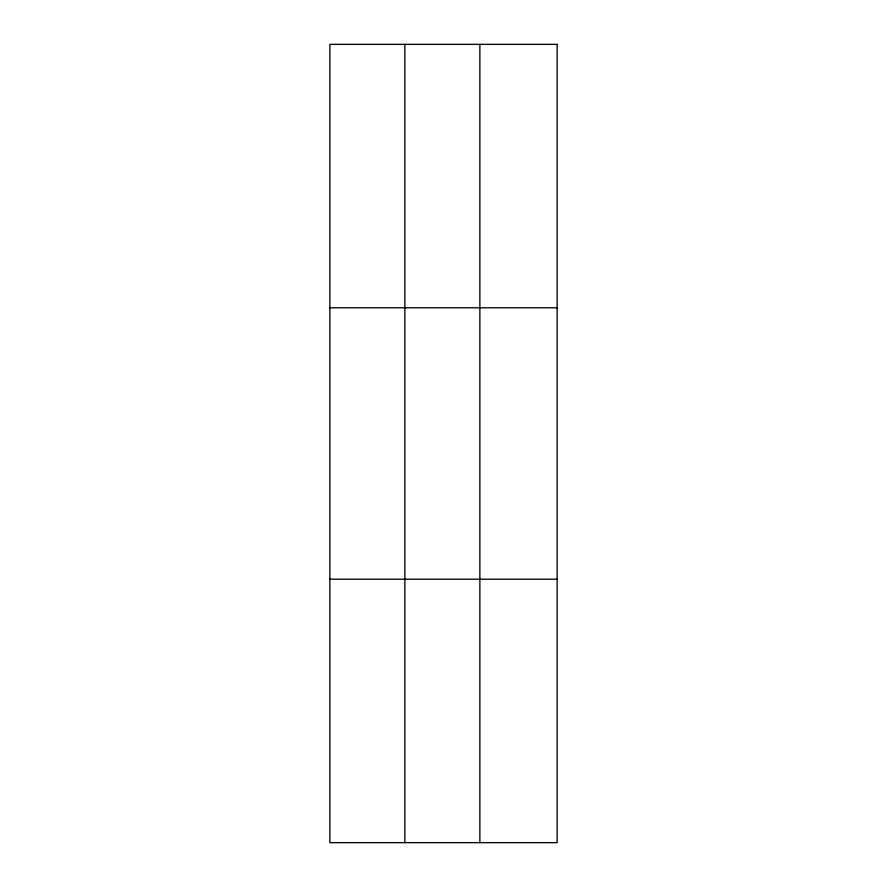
<?xml version="1.0" encoding="UTF-8"?>
<svg xmlns="http://www.w3.org/2000/svg" width="887" height="887" viewBox="0 0 887 887"><rect width="100%" height="100%" fill="white"/><g stroke="black" fill="none" stroke-linecap="round" stroke-linejoin="round"><path stroke-width="1.33" d="M404.86 842.65L404.86 44.35M479.867 842.65L479.867 44.35M329.864 307.789L557.136 307.789M329.864 579.211L557.136 579.211M557.136 44.35L557.136 842.65L329.864 842.65L329.864 44.35L557.136 44.35"/></g></svg>
